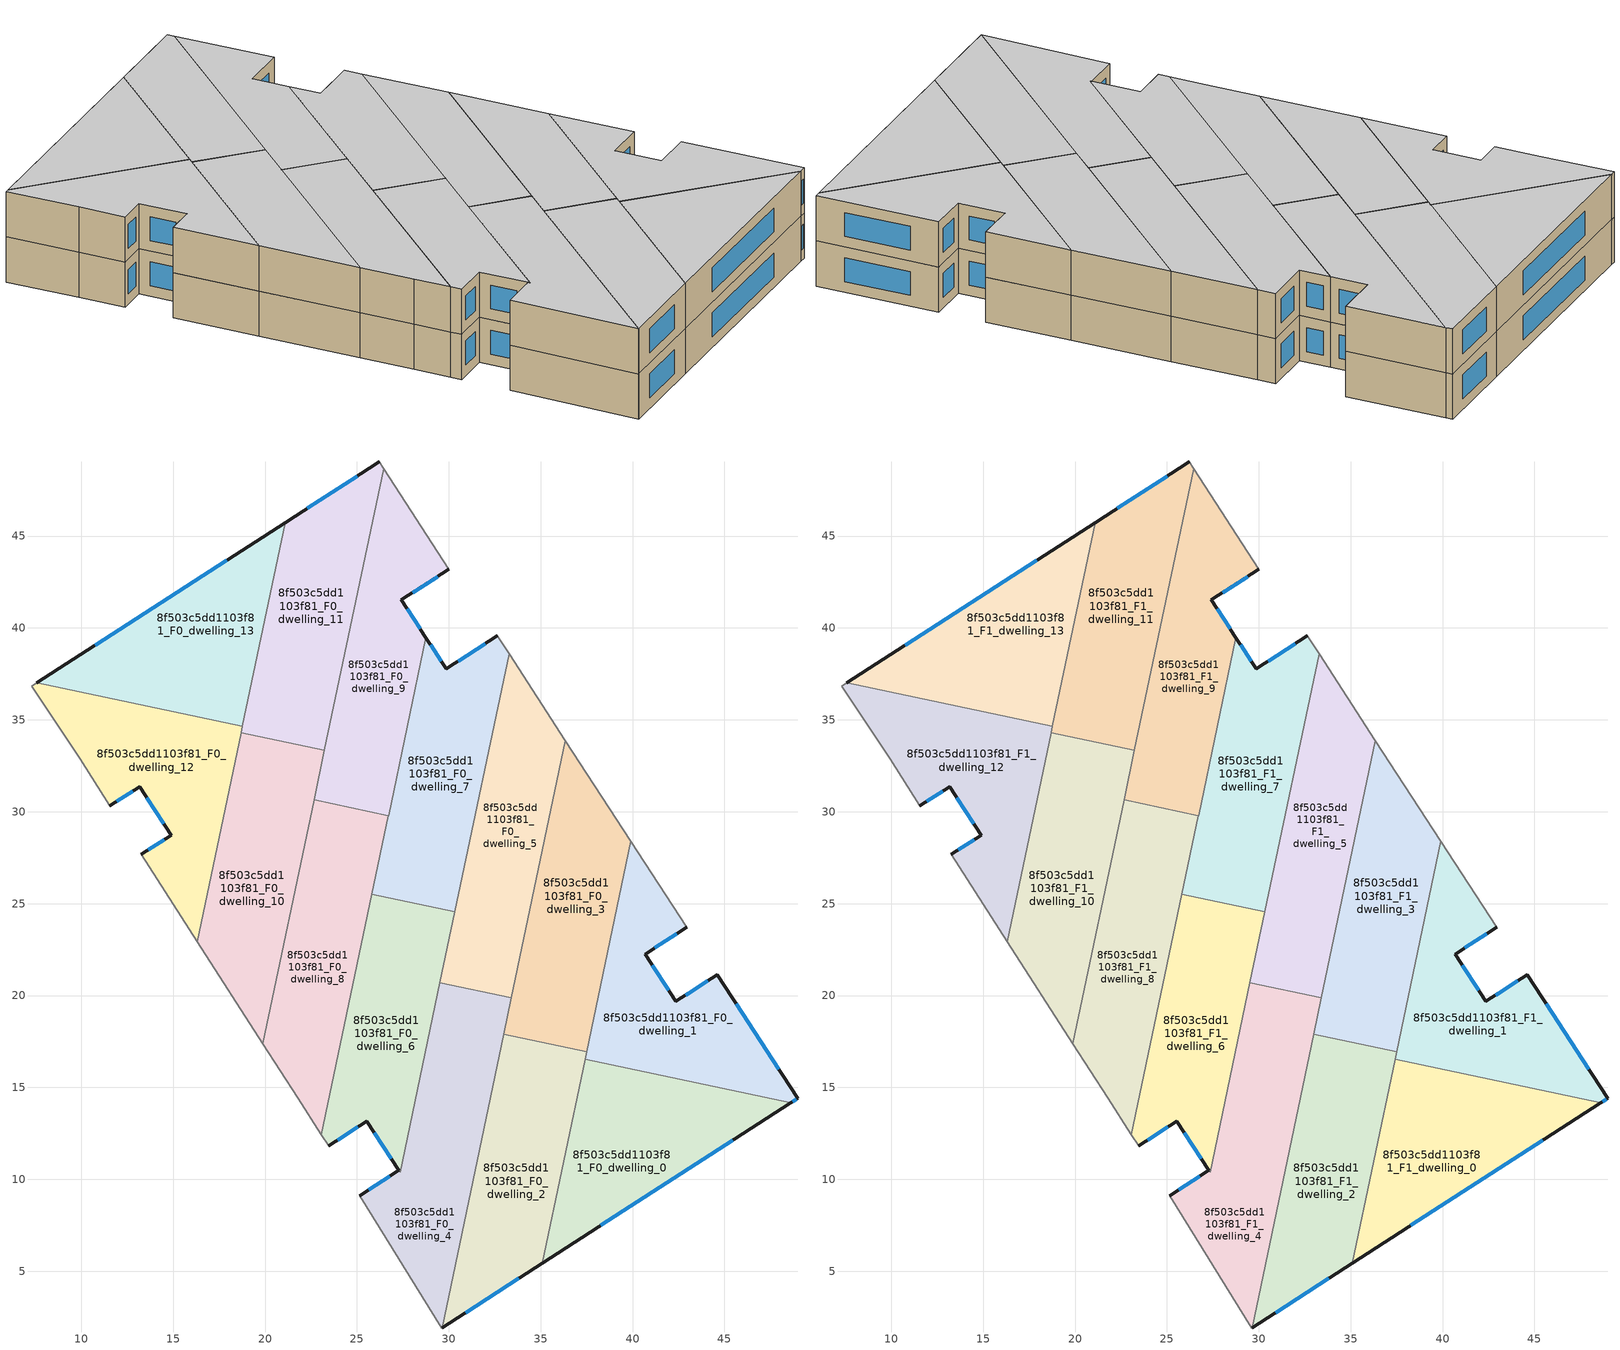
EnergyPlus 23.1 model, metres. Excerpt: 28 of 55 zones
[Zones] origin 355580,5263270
8f503c5dd1103f81_F0_dwelling_0
 floor ground (EU_floor_Construction): 48.61,14.17 35.09,5.45 37.42,16.52 z0
 wall outside (EU_wall_Construction): 35.09,5.45 48.61,14.17 z0:3
 wall to 8f503c5dd1103f81_F0_dwelling_1 (EU_wall_Construction): 48.61,14.17 37.42,16.52 z0:3
 wall to 8f503c5dd1103f81_F0_dwelling_2 (EU_wall_Construction): 37.42,16.52 35.09,5.45 z0:3
 window (EU_Window_Construction): 38.27,7.49 45.44,12.12 z0.7:2.3
8f503c5dd1103f81_F0_dwelling_1
 floor ground (EU_floor_Construction): 42.95,23.71 40.68,22.25 42.35,19.68 44.62,21.14 48.99,14.41 48.61,14.17 37.42,16.52 39.91,28.38 z0
 wall outside (EU_wall_Construction): 48.61,14.17 48.99,14.41 44.62,21.14 42.35,19.68 40.68,22.25 42.95,23.71 z0:3
 wall adiabatic (EU_wall_Construction): 42.95,23.71 39.91,28.38 z0:3
 wall to 8f503c5dd1103f81_F0_dwelling_3 (EU_wall_Construction): 39.91,28.38 37.51,16.93 z0:3
 wall to 8f503c5dd1103f81_F0_dwelling_2 (EU_wall_Construction): 37.51,16.93 37.42,16.52 z0:3
 window (EU_Window_Construction): 44.08,20.8 42.88,20.02 / 47.96,15.99 45.64,19.56 / 48.7,14.23 48.9,14.35 / 41.21,22.6 42.41,23.37 / 41.96,20.28 41.07,21.65 z0.7:2.3
8f503c5dd1103f81_F0_dwelling_10
 floor ground (EU_floor_Construction): 23.23,33.34 19.88,17.37 16.31,22.93 18.7,34.29 z0
 wall to 8f503c5dd1103f81_F0_dwelling_11 (EU_wall_Construction): 23.23,33.34 18.7,34.29 z0:3
 wall adiabatic (EU_wall_Construction): 16.31,22.93 19.88,17.37 z0:3
 wall to 8f503c5dd1103f81_F0_dwelling_12 (EU_wall_Construction): 18.7,34.29 16.31,22.93 z0:3
 wall to 8f503c5dd1103f81_F0_dwelling_8 (EU_wall_Construction): 19.88,17.37 22.67,30.64 z0:3
 wall to 8f503c5dd1103f81_F0_dwelling_9 (EU_wall_Construction): 22.67,30.64 23.23,33.34 z0:3
8f503c5dd1103f81_F0_dwelling_11
 floor ground (EU_floor_Construction): 26.21,49.03 26.45,48.65 23.23,33.34 18.7,34.29 21.1,45.74 z0
 wall outside (EU_wall_Construction): 26.21,49.03 21.1,45.74 z0:3
 wall adiabatic (EU_wall_Construction): 26.45,48.65 26.21,49.03 z0:3
 wall to 8f503c5dd1103f81_F0_dwelling_9 (EU_wall_Construction): 23.23,33.34 26.45,48.65 z0:3
 wall to 8f503c5dd1103f81_F0_dwelling_13 (EU_wall_Construction): 21.1,45.74 18.77,34.66 z0:3
 wall to 8f503c5dd1103f81_F0_dwelling_12 (EU_wall_Construction): 18.77,34.66 18.7,34.29 z0:3
 window (EU_Window_Construction): 25.01,48.26 22.3,46.51 z0.7:2.3
8f503c5dd1103f81_F0_dwelling_12
 floor ground (EU_floor_Construction): 18.77,34.66 16.31,22.93 13.26,27.68 14.89,28.73 13.17,31.37 11.56,30.32 9.91,32.9 7.31,36.83 7.58,37.01 z0
 wall outside (EU_wall_Construction): 11.56,30.32 13.17,31.37 14.89,28.73 13.26,27.68 z0:3
 wall adiabatic (EU_wall_Construction): 7.58,37.01 7.31,36.83 9.91,32.9 11.56,30.32 / 13.26,27.68 16.31,22.93 z0:3
 wall to 8f503c5dd1103f81_F0_dwelling_13 (EU_wall_Construction): 18.77,34.66 7.58,37.01 z0:3
 window (EU_Window_Construction): 14.51,28.48 13.64,27.92 / 13.58,30.75 14.49,29.35 / 11.94,30.57 12.79,31.13 z0.7:2.3
8f503c5dd1103f81_F0_dwelling_13
 floor ground (EU_floor_Construction): 21.1,45.74 18.77,34.66 7.58,37.01 z0
 wall outside (EU_wall_Construction): 21.1,45.74 7.58,37.01 z0:3
 window (EU_Window_Construction): 17.93,43.69 10.76,39.06 z0.7:2.3
8f503c5dd1103f81_F0_dwelling_2
 floor ground (EU_floor_Construction): 37.51,16.93 35.09,5.45 29.64,1.92 32.99,17.88 z0
 wall outside (EU_wall_Construction): 29.64,1.92 35.09,5.45 z0:3
 wall to 8f503c5dd1103f81_F0_dwelling_3 (EU_wall_Construction): 37.51,16.93 32.99,17.88 z0:3
 wall to 8f503c5dd1103f81_F0_dwelling_4 (EU_wall_Construction): 32.99,17.88 29.64,1.92 z0:3
 window (EU_Window_Construction): 30.92,2.75 33.81,4.62 z0.7:2.3
8f503c5dd1103f81_F0_dwelling_3
 floor ground (EU_floor_Construction): 36.35,33.87 39.91,28.38 37.51,16.93 32.99,17.88 z0
 wall adiabatic (EU_wall_Construction): 39.91,28.38 36.35,33.87 z0:3
 wall to 8f503c5dd1103f81_F0_dwelling_5 (EU_wall_Construction): 36.35,33.87 33.41,19.87 z0:3
 wall to 8f503c5dd1103f81_F0_dwelling_4 (EU_wall_Construction): 33.41,19.87 32.99,17.88 z0:3
8f503c5dd1103f81_F0_dwelling_4
 floor ground (EU_floor_Construction): 33.41,19.87 29.64,1.92 29.61,1.91 25.15,9.1 27.29,10.49 27.36,10.39 29.52,20.69 z0
 wall outside (EU_wall_Construction): 27.29,10.49 25.15,9.1 z0:3
 wall to 8f503c5dd1103f81_F0_dwelling_5 (EU_wall_Construction): 33.41,19.87 29.52,20.69 z0:3
 wall adiabatic (EU_wall_Construction): 25.15,9.1 29.61,1.91 29.64,1.92 z0:3
 wall to 8f503c5dd1103f81_F0_dwelling_6 (EU_wall_Construction): 29.52,20.69 27.36,10.39 27.29,10.49 z0:3
 window (EU_Window_Construction): 26.78,10.16 25.65,9.43 z0.7:2.3
8f503c5dd1103f81_F0_dwelling_5
 floor ground (EU_floor_Construction): 33.28,38.59 36.35,33.87 33.41,19.87 29.52,20.69 z0
 wall adiabatic (EU_wall_Construction): 36.35,33.87 33.28,38.59 z0:3
 wall to 8f503c5dd1103f81_F0_dwelling_7 (EU_wall_Construction): 33.28,38.59 30.33,24.55 z0:3
 wall to 8f503c5dd1103f81_F0_dwelling_6 (EU_wall_Construction): 30.33,24.55 29.52,20.69 z0:3
8f503c5dd1103f81_F0_dwelling_6
 floor ground (EU_floor_Construction): 30.33,24.55 27.36,10.39 27.28,10.49 25.55,13.16 23.46,11.83 23.07,12.43 25.82,25.5 z0
 wall outside (EU_wall_Construction): 23.46,11.83 25.55,13.16 27.28,10.49 z0:3
 wall adiabatic (EU_wall_Construction): 23.07,12.43 23.46,11.83 z0:3
 wall to 8f503c5dd1103f81_F0_dwelling_7 (EU_wall_Construction): 30.33,24.55 25.82,25.5 z0:3
 wall to 8f503c5dd1103f81_F0_dwelling_8 (EU_wall_Construction): 25.82,25.5 23.07,12.43 z0:3
 window (EU_Window_Construction): 23.95,12.14 25.06,12.85 / 25.95,12.54 26.88,11.12 z0.7:2.3
8f503c5dd1103f81_F0_dwelling_7
 floor ground (EU_floor_Construction): 32.65,39.58 33.28,38.59 30.33,24.55 25.82,25.5 28.76,39.48 29.86,37.78 z0
 wall outside (EU_wall_Construction): 32.65,39.58 29.86,37.78 28.76,39.48 z0:3
 wall adiabatic (EU_wall_Construction): 33.28,38.59 32.65,39.58 z0:3
 wall to 8f503c5dd1103f81_F0_dwelling_9 (EU_wall_Construction): 28.76,39.48 26.72,29.79 z0:3
 wall to 8f503c5dd1103f81_F0_dwelling_8 (EU_wall_Construction): 26.72,29.79 25.82,25.5 z0:3
 window (EU_Window_Construction): 29.6,38.18 29.01,39.08 / 31.99,39.15 30.51,38.2 z0.7:2.3
8f503c5dd1103f81_F0_dwelling_8
 floor ground (EU_floor_Construction): 26.72,29.79 23.07,12.43 21.77,14.42 19.88,17.37 22.67,30.64 z0
 wall adiabatic (EU_wall_Construction): 19.88,17.37 21.77,14.42 23.07,12.43 z0:3
 wall to 8f503c5dd1103f81_F0_dwelling_9 (EU_wall_Construction): 26.72,29.79 22.67,30.64 z0:3
8f503c5dd1103f81_F0_dwelling_9
 floor ground (EU_floor_Construction): 26.45,48.65 30,43.19 27.42,41.53 28.76,39.48 26.72,29.79 22.67,30.64 z0
 wall outside (EU_wall_Construction): 28.76,39.48 27.42,41.53 30,43.19 z0:3
 wall adiabatic (EU_wall_Construction): 30,43.19 26.45,48.65 z0:3
 window (EU_Window_Construction): 28.03,41.92 29.4,42.8 / 28.44,39.96 27.73,41.05 z0.7:2.3
8f503c5dd1103f81_F1_dwelling_0
 floor to 8f503c5dd1103f81_F0_dwelling_0 (EU_floor_Construction): 48.61,14.17 35.09,5.45 37.42,16.52 z3
 wall outside (EU_wall_Construction): 35.09,5.45 48.61,14.17 z3:6
 wall to 8f503c5dd1103f81_F1_dwelling_1 (EU_wall_Construction): 48.61,14.17 37.42,16.52 z3:6
 wall to 8f503c5dd1103f81_F1_dwelling_2 (EU_wall_Construction): 37.42,16.52 35.09,5.45 z3:6
 window (EU_Window_Construction): 38.27,7.49 45.44,12.12 z3.7:5.3
 ceiling to 8f503c5dd1103f81_F2_dwelling_0 (EU_floor_Construction): 48.61,14.17 37.42,16.52 35.09,5.45 z6
8f503c5dd1103f81_F1_dwelling_1
 floor to 8f503c5dd1103f81_F0_dwelling_1 (EU_floor_Construction): 42.95,23.71 40.68,22.25 42.35,19.68 44.62,21.14 48.99,14.41 48.61,14.17 37.42,16.52 39.91,28.38 z3
 wall outside (EU_wall_Construction): 48.61,14.17 48.99,14.41 44.62,21.14 42.35,19.68 40.68,22.25 42.95,23.71 z3:6
 wall adiabatic (EU_wall_Construction): 42.95,23.71 39.91,28.38 z3:6
 wall to 8f503c5dd1103f81_F1_dwelling_3 (EU_wall_Construction): 39.91,28.38 37.51,16.93 z3:6
 wall to 8f503c5dd1103f81_F1_dwelling_2 (EU_wall_Construction): 37.51,16.93 37.42,16.52 z3:6
 window (EU_Window_Construction): 44.08,20.8 42.88,20.02 / 47.96,15.99 45.64,19.56 / 48.7,14.23 48.9,14.35 / 41.21,22.6 42.41,23.37 / 41.96,20.28 41.07,21.65 z3.7:5.3
 ceiling to 8f503c5dd1103f81_F2_dwelling_1 (EU_floor_Construction): 48.99,14.41 44.62,21.14 42.35,19.68 40.68,22.25 42.95,23.71 39.91,28.38 37.42,16.52 48.61,14.17 z6
8f503c5dd1103f81_F1_dwelling_10
 floor to 8f503c5dd1103f81_F0_dwelling_10 (EU_floor_Construction): 23.23,33.34 19.88,17.37 16.31,22.93 18.7,34.29 z3
 wall to 8f503c5dd1103f81_F1_dwelling_11 (EU_wall_Construction): 23.23,33.34 18.7,34.29 z3:6
 wall adiabatic (EU_wall_Construction): 16.31,22.93 19.88,17.37 z3:6
 wall to 8f503c5dd1103f81_F1_dwelling_12 (EU_wall_Construction): 18.7,34.29 16.31,22.93 z3:6
 wall to 8f503c5dd1103f81_F1_dwelling_8 (EU_wall_Construction): 19.88,17.37 22.67,30.64 z3:6
 wall to 8f503c5dd1103f81_F1_dwelling_9 (EU_wall_Construction): 22.67,30.64 23.23,33.34 z3:6
 ceiling to 8f503c5dd1103f81_F2_dwelling_10 (EU_floor_Construction): 19.88,17.37 23.23,33.34 18.7,34.29 16.31,22.93 z6
8f503c5dd1103f81_F1_dwelling_11
 floor to 8f503c5dd1103f81_F0_dwelling_11 (EU_floor_Construction): 26.21,49.03 26.45,48.65 23.23,33.34 18.7,34.29 21.1,45.74 z3
 wall outside (EU_wall_Construction): 26.21,49.03 21.1,45.74 z3:6
 wall adiabatic (EU_wall_Construction): 26.45,48.65 26.21,49.03 z3:6
 wall to 8f503c5dd1103f81_F1_dwelling_9 (EU_wall_Construction): 23.23,33.34 26.45,48.65 z3:6
 wall to 8f503c5dd1103f81_F1_dwelling_13 (EU_wall_Construction): 21.1,45.74 18.77,34.66 z3:6
 wall to 8f503c5dd1103f81_F1_dwelling_12 (EU_wall_Construction): 18.77,34.66 18.7,34.29 z3:6
 window (EU_Window_Construction): 25.01,48.26 22.3,46.51 z3.7:5.3
 ceiling to 8f503c5dd1103f81_F2_dwelling_11 (EU_floor_Construction): 23.23,33.34 26.45,48.65 26.21,49.03 21.1,45.74 18.7,34.29 z6
8f503c5dd1103f81_F1_dwelling_12
 floor to 8f503c5dd1103f81_F0_dwelling_12 (EU_floor_Construction): 18.77,34.66 16.31,22.93 13.26,27.68 14.89,28.73 13.17,31.37 11.56,30.32 9.91,32.9 7.31,36.83 7.58,37.01 z3
 wall outside (EU_wall_Construction): 11.56,30.32 13.17,31.37 14.89,28.73 13.26,27.68 z3:6
 wall adiabatic (EU_wall_Construction): 7.58,37.01 7.31,36.83 9.91,32.9 11.56,30.32 / 13.26,27.68 16.31,22.93 z3:6
 wall to 8f503c5dd1103f81_F1_dwelling_13 (EU_wall_Construction): 18.77,34.66 7.58,37.01 z3:6
 window (EU_Window_Construction): 14.51,28.48 13.64,27.92 / 13.58,30.75 14.49,29.35 / 11.94,30.57 12.79,31.13 z3.7:5.3
 ceiling to 8f503c5dd1103f81_F2_dwelling_12 (EU_floor_Construction): 16.31,22.93 18.77,34.66 7.58,37.01 7.31,36.83 9.91,32.9 11.56,30.32 13.17,31.37 14.89,28.73 13.26,27.68 z6
8f503c5dd1103f81_F1_dwelling_13
 floor to 8f503c5dd1103f81_F0_dwelling_13 (EU_floor_Construction): 21.1,45.74 18.77,34.66 7.58,37.01 z3
 wall outside (EU_wall_Construction): 21.1,45.74 7.58,37.01 z3:6
 window (EU_Window_Construction): 17.93,43.69 10.76,39.06 z3.7:5.3
 ceiling to 8f503c5dd1103f81_F2_dwelling_13 (EU_floor_Construction): 18.77,34.66 21.1,45.74 7.58,37.01 z6
8f503c5dd1103f81_F1_dwelling_2
 floor to 8f503c5dd1103f81_F0_dwelling_2 (EU_floor_Construction): 37.51,16.93 35.09,5.45 29.64,1.92 32.99,17.88 z3
 wall outside (EU_wall_Construction): 29.64,1.92 35.09,5.45 z3:6
 wall to 8f503c5dd1103f81_F1_dwelling_3 (EU_wall_Construction): 37.51,16.93 32.99,17.88 z3:6
 wall to 8f503c5dd1103f81_F1_dwelling_4 (EU_wall_Construction): 32.99,17.88 29.64,1.92 z3:6
 window (EU_Window_Construction): 30.92,2.75 33.81,4.62 z3.7:5.3
 ceiling to 8f503c5dd1103f81_F2_dwelling_2 (EU_floor_Construction): 35.09,5.45 37.51,16.93 32.99,17.88 29.64,1.92 z6
8f503c5dd1103f81_F1_dwelling_3
 floor to 8f503c5dd1103f81_F0_dwelling_3 (EU_floor_Construction): 36.35,33.87 39.91,28.38 37.51,16.93 32.99,17.88 z3
 wall adiabatic (EU_wall_Construction): 39.91,28.38 36.35,33.87 z3:6
 wall to 8f503c5dd1103f81_F1_dwelling_5 (EU_wall_Construction): 36.35,33.87 33.41,19.87 z3:6
 wall to 8f503c5dd1103f81_F1_dwelling_4 (EU_wall_Construction): 33.41,19.87 32.99,17.88 z3:6
 ceiling to 8f503c5dd1103f81_F2_dwelling_3 (EU_floor_Construction): 37.51,16.93 39.91,28.38 36.35,33.87 32.99,17.88 z6
8f503c5dd1103f81_F1_dwelling_4
 floor to 8f503c5dd1103f81_F0_dwelling_4 (EU_floor_Construction): 33.41,19.87 29.64,1.92 29.61,1.91 25.15,9.1 27.29,10.49 27.36,10.39 29.52,20.69 z3
 wall outside (EU_wall_Construction): 27.29,10.49 25.15,9.1 z3:6
 wall to 8f503c5dd1103f81_F1_dwelling_5 (EU_wall_Construction): 33.41,19.87 29.52,20.69 z3:6
 wall adiabatic (EU_wall_Construction): 25.15,9.1 29.61,1.91 29.64,1.92 z3:6
 wall to 8f503c5dd1103f81_F1_dwelling_6 (EU_wall_Construction): 29.52,20.69 27.36,10.39 27.29,10.49 z3:6
 window (EU_Window_Construction): 26.78,10.16 25.65,9.43 z3.7:5.3
 ceiling to 8f503c5dd1103f81_F2_dwelling_4 (EU_floor_Construction): 29.64,1.92 33.41,19.87 29.52,20.69 27.36,10.39 27.29,10.49 25.15,9.1 29.61,1.91 z6
8f503c5dd1103f81_F1_dwelling_5
 floor to 8f503c5dd1103f81_F0_dwelling_5 (EU_floor_Construction): 33.28,38.59 36.35,33.87 33.41,19.87 29.52,20.69 z3
 wall adiabatic (EU_wall_Construction): 36.35,33.87 33.28,38.59 z3:6
 wall to 8f503c5dd1103f81_F1_dwelling_7 (EU_wall_Construction): 33.28,38.59 30.33,24.55 z3:6
 wall to 8f503c5dd1103f81_F1_dwelling_6 (EU_wall_Construction): 30.33,24.55 29.52,20.69 z3:6
 ceiling to 8f503c5dd1103f81_F2_dwelling_5 (EU_floor_Construction): 33.41,19.87 36.35,33.87 33.28,38.59 29.52,20.69 z6
8f503c5dd1103f81_F1_dwelling_6
 floor to 8f503c5dd1103f81_F0_dwelling_6 (EU_floor_Construction): 30.33,24.55 27.36,10.39 27.28,10.49 25.55,13.16 23.46,11.83 23.07,12.43 25.82,25.5 z3
 wall outside (EU_wall_Construction): 23.46,11.83 25.55,13.16 27.28,10.49 z3:6
 wall adiabatic (EU_wall_Construction): 23.07,12.43 23.46,11.83 z3:6
 wall to 8f503c5dd1103f81_F1_dwelling_7 (EU_wall_Construction): 30.33,24.55 25.82,25.5 z3:6
 wall to 8f503c5dd1103f81_F1_dwelling_8 (EU_wall_Construction): 25.82,25.5 23.07,12.43 z3:6
 window (EU_Window_Construction): 23.95,12.14 25.06,12.85 / 25.95,12.54 26.88,11.12 z3.7:5.3
 ceiling to 8f503c5dd1103f81_F2_dwelling_6 (EU_floor_Construction): 27.36,10.39 30.33,24.55 25.82,25.5 23.07,12.43 23.46,11.83 25.55,13.16 27.28,10.49 z6
8f503c5dd1103f81_F1_dwelling_7
 floor to 8f503c5dd1103f81_F0_dwelling_7 (EU_floor_Construction): 32.65,39.58 33.28,38.59 30.33,24.55 25.82,25.5 28.76,39.48 29.86,37.78 z3
 wall outside (EU_wall_Construction): 32.65,39.58 29.86,37.78 28.76,39.48 z3:6
 wall adiabatic (EU_wall_Construction): 33.28,38.59 32.65,39.58 z3:6
 wall to 8f503c5dd1103f81_F1_dwelling_9 (EU_wall_Construction): 28.76,39.48 26.72,29.79 z3:6
 wall to 8f503c5dd1103f81_F1_dwelling_8 (EU_wall_Construction): 26.72,29.79 25.82,25.5 z3:6
 window (EU_Window_Construction): 29.6,38.18 29.01,39.08 / 31.99,39.15 30.51,38.2 z3.7:5.3
 ceiling to 8f503c5dd1103f81_F2_dwelling_7 (EU_floor_Construction): 30.33,24.55 33.28,38.59 32.65,39.58 29.86,37.78 28.76,39.48 25.82,25.5 z6
8f503c5dd1103f81_F1_dwelling_8
 floor to 8f503c5dd1103f81_F0_dwelling_8 (EU_floor_Construction): 26.72,29.79 23.07,12.43 21.77,14.42 19.88,17.37 22.67,30.64 z3
 wall adiabatic (EU_wall_Construction): 19.88,17.37 21.77,14.42 23.07,12.43 z3:6
 wall to 8f503c5dd1103f81_F1_dwelling_9 (EU_wall_Construction): 26.72,29.79 22.67,30.64 z3:6
 ceiling to 8f503c5dd1103f81_F2_dwelling_8 (EU_floor_Construction): 23.07,12.43 26.72,29.79 22.67,30.64 19.88,17.37 21.77,14.42 z6
8f503c5dd1103f81_F1_dwelling_9
 floor to 8f503c5dd1103f81_F0_dwelling_9 (EU_floor_Construction): 26.45,48.65 30,43.19 27.42,41.53 28.76,39.48 26.72,29.79 22.67,30.64 z3
 wall outside (EU_wall_Construction): 28.76,39.48 27.42,41.53 30,43.19 z3:6
 wall adiabatic (EU_wall_Construction): 30,43.19 26.45,48.65 z3:6
 window (EU_Window_Construction): 28.03,41.92 29.4,42.8 / 28.44,39.96 27.73,41.05 z3.7:5.3
 ceiling to 8f503c5dd1103f81_F2_dwelling_9 (EU_floor_Construction): 26.72,29.79 28.76,39.48 27.42,41.53 30,43.19 26.45,48.65 22.67,30.64 z6
[Building]
EU S2 Campaign: North Axis=0; Terrain=City; Solar Distribution=FullExterior
[Site:Location]
Budapest.Ferenc.Liszt.Intl.AP: Latitude=47.437; Longitude=19.256; Time Zone=1; Elevation=185
[SizingPeriod:WeatherFileDays]
AnnualSizingPeriod: Begin Month=1; Begin Day of Month=1; End Month=12; End Day of Month=31; Day of Week for Start Day=Monday; Use Weather File Daylight Saving Period=No; Use Weather File Rain and Snow Indicators=No
[MATERIAL]
EU_InternalMass_Material: Roughness=MediumRough; Thickness=0.1; Conductivity=1; Density=1800; Specific Heat=900; Thermal Absorptance=0.9; Solar Absorptance=0.7; Visible Absorptance=0.7
[MATERIAL:NOMASS] Roughness=MediumRough; Thermal Absorptance=0.9; Solar Absorptance=0.7; Visible Absorptance=0.7
Name | Thermal Resistance
EU_wall_NoMass | 0.832559
EU_floor_NoMass | 0.872794
[WINDOWMATERIAL:SIMPLEGLAZINGSYSTEM]
EU_Window_SimpleGlazing: UFactor=2.79869; Solar Heat Gain Coefficient=0.75; Visible Transmittance=0.75
[CONSTRUCTION]
EU_wall_Construction: EU_wall_NoMass
EU_floor_Construction: EU_floor_NoMass
EU_Window_Construction: EU_Window_SimpleGlazing
EU_InternalMass_Construction: EU_InternalMass_Material
[ZONE] Type=1; Multiplier=1; Ceiling Height=autocalculate; Floor Area=autocalculate; Part of Total Floor Area=Yes
Name | Volume
8f503c5dd1103f81_F0_dwelling_0; 8f503c5dd1103f81_F1_dwelling_0 | 194.207
8f503c5dd1103f81_F0_dwelling_1; 8f503c5dd1103f81_F1_dwelling_1 | 194.217
8f503c5dd1103f81_F0_dwelling_10; 8f503c5dd1103f81_F1_dwelling_10 | 194.247
8f503c5dd1103f81_F0_dwelling_11; 8f503c5dd1103f81_F1_dwelling_11 | 194.225
8f503c5dd1103f81_F0_dwelling_12; 8f503c5dd1103f81_F1_dwelling_12 | 194.194
8f503c5dd1103f81_F0_dwelling_13; 8f503c5dd1103f81_F1_dwelling_13; 8f503c5dd1103f81_F0_dwelling_3; 8f503c5dd1103f81_F1_dwelling_3 | 194.211
8f503c5dd1103f81_F0_dwelling_2; 8f503c5dd1103f81_F1_dwelling_2 | 194.21
8f503c5dd1103f81_F0_dwelling_4; 8f503c5dd1103f81_F1_dwelling_4 | 205.143
8f503c5dd1103f81_F0_dwelling_5; 8f503c5dd1103f81_F1_dwelling_5 | 194.221
8f503c5dd1103f81_F0_dwelling_6; 8f503c5dd1103f81_F1_dwelling_6 | 182.99
8f503c5dd1103f81_F0_dwelling_7; 8f503c5dd1103f81_F1_dwelling_7 | 193.907
8f503c5dd1103f81_F0_dwelling_8; 8f503c5dd1103f81_F1_dwelling_8 | 194.491
8f503c5dd1103f81_F0_dwelling_9; 8f503c5dd1103f81_F1_dwelling_9 | 194.504
[INTERNALMASS] Construction=EU_InternalMass_Construction
Name | Zone or ZoneList | Surface Area
8f503c5dd1103f81_F0_dwelling_0_EU_InternalMass | 8f503c5dd1103f81_F0_dwelling_0 | 64.7396
8f503c5dd1103f81_F0_dwelling_1_EU_InternalMass | 8f503c5dd1103f81_F0_dwelling_1 | 64.7382
8f503c5dd1103f81_F0_dwelling_2_EU_InternalMass | 8f503c5dd1103f81_F0_dwelling_2 | 64.7358
8f503c5dd1103f81_F0_dwelling_3_EU_InternalMass | 8f503c5dd1103f81_F0_dwelling_3 | 64.7337
8f503c5dd1103f81_F0_dwelling_4_EU_InternalMass | 8f503c5dd1103f81_F0_dwelling_4 | 68.3747
8f503c5dd1103f81_F0_dwelling_5_EU_InternalMass | 8f503c5dd1103f81_F0_dwelling_5 | 64.7403
8f503c5dd1103f81_F0_dwelling_6_EU_InternalMass | 8f503c5dd1103f81_F0_dwelling_6 | 60.9961
8f503c5dd1103f81_F0_dwelling_7_EU_InternalMass | 8f503c5dd1103f81_F0_dwelling_7 | 64.6354
8f503c5dd1103f81_F0_dwelling_8_EU_InternalMass | 8f503c5dd1103f81_F0_dwelling_8 | 64.8299
8f503c5dd1103f81_F0_dwelling_9_EU_InternalMass | 8f503c5dd1103f81_F0_dwelling_9 | 64.8374
8f503c5dd1103f81_F0_dwelling_10_EU_InternalMass | 8f503c5dd1103f81_F0_dwelling_10 | 64.7494
8f503c5dd1103f81_F0_dwelling_11_EU_InternalMass | 8f503c5dd1103f81_F0_dwelling_11 | 64.7433
8f503c5dd1103f81_F0_dwelling_12_EU_InternalMass | 8f503c5dd1103f81_F0_dwelling_12 | 64.7325
8f503c5dd1103f81_F0_dwelling_13_EU_InternalMass | 8f503c5dd1103f81_F0_dwelling_13 | 64.7359
8f503c5dd1103f81_F1_dwelling_0_EU_InternalMass | 8f503c5dd1103f81_F1_dwelling_0 | 64.7396
8f503c5dd1103f81_F1_dwelling_1_EU_InternalMass | 8f503c5dd1103f81_F1_dwelling_1 | 64.7382
8f503c5dd1103f81_F1_dwelling_2_EU_InternalMass | 8f503c5dd1103f81_F1_dwelling_2 | 64.7358
8f503c5dd1103f81_F1_dwelling_3_EU_InternalMass | 8f503c5dd1103f81_F1_dwelling_3 | 64.7337
8f503c5dd1103f81_F1_dwelling_4_EU_InternalMass | 8f503c5dd1103f81_F1_dwelling_4 | 68.3747
8f503c5dd1103f81_F1_dwelling_5_EU_InternalMass | 8f503c5dd1103f81_F1_dwelling_5 | 64.7403
8f503c5dd1103f81_F1_dwelling_6_EU_InternalMass | 8f503c5dd1103f81_F1_dwelling_6 | 60.9961
8f503c5dd1103f81_F1_dwelling_7_EU_InternalMass | 8f503c5dd1103f81_F1_dwelling_7 | 64.6354
8f503c5dd1103f81_F1_dwelling_8_EU_InternalMass | 8f503c5dd1103f81_F1_dwelling_8 | 64.8299
8f503c5dd1103f81_F1_dwelling_9_EU_InternalMass | 8f503c5dd1103f81_F1_dwelling_9 | 64.8374
8f503c5dd1103f81_F1_dwelling_10_EU_InternalMass | 8f503c5dd1103f81_F1_dwelling_10 | 64.7494
8f503c5dd1103f81_F1_dwelling_11_EU_InternalMass | 8f503c5dd1103f81_F1_dwelling_11 | 64.7433
8f503c5dd1103f81_F1_dwelling_12_EU_InternalMass | 8f503c5dd1103f81_F1_dwelling_12 | 64.7325
8f503c5dd1103f81_F1_dwelling_13_EU_InternalMass | 8f503c5dd1103f81_F1_dwelling_13 | 64.7359
[OTHEREQUIPMENT] Fuel Type=Electricity; Design Level Calculation Method=Watts/Area; Power per Zone Floor Area=1; Fraction Latent=0; Fraction Radiant=0; Fraction Lost=0; Carbon Dioxide Generation Rate=0; EndUse Subcategory=EU_Step8_InternalGains
Name | Zone or ZoneList or Space or SpaceList | Schedule
EU_Step8_InternalGain_8f503c5dd1103f81_F0_dwelling_0_f000 | 8f503c5dd1103f81_F0_dwelling_0 | EU_Step8_GainSchedule_8f503c5dd1103f81_F0_dwelling_0_f000
EU_Step8_InternalGain_8f503c5dd1103f81_F0_dwelling_1_f000 | 8f503c5dd1103f81_F0_dwelling_1 | EU_Step8_GainSchedule_8f503c5dd1103f81_F0_dwelling_1_f000
EU_Step8_InternalGain_8f503c5dd1103f81_F0_dwelling_2_f000 | 8f503c5dd1103f81_F0_dwelling_2 | EU_Step8_GainSchedule_8f503c5dd1103f81_F0_dwelling_2_f000
EU_Step8_InternalGain_8f503c5dd1103f81_F0_dwelling_3_f000 | 8f503c5dd1103f81_F0_dwelling_3 | EU_Step8_GainSchedule_8f503c5dd1103f81_F0_dwelling_3_f000
EU_Step8_InternalGain_8f503c5dd1103f81_F0_dwelling_4_f000 | 8f503c5dd1103f81_F0_dwelling_4 | EU_Step8_GainSchedule_8f503c5dd1103f81_F0_dwelling_4_f000
EU_Step8_InternalGain_8f503c5dd1103f81_F0_dwelling_5_f000 | 8f503c5dd1103f81_F0_dwelling_5 | EU_Step8_GainSchedule_8f503c5dd1103f81_F0_dwelling_5_f000
EU_Step8_InternalGain_8f503c5dd1103f81_F0_dwelling_6_f000 | 8f503c5dd1103f81_F0_dwelling_6 | EU_Step8_GainSchedule_8f503c5dd1103f81_F0_dwelling_6_f000
EU_Step8_InternalGain_8f503c5dd1103f81_F0_dwelling_7_f000 | 8f503c5dd1103f81_F0_dwelling_7 | EU_Step8_GainSchedule_8f503c5dd1103f81_F0_dwelling_7_f000
EU_Step8_InternalGain_8f503c5dd1103f81_F0_dwelling_8_f000 | 8f503c5dd1103f81_F0_dwelling_8 | EU_Step8_GainSchedule_8f503c5dd1103f81_F0_dwelling_8_f000
EU_Step8_InternalGain_8f503c5dd1103f81_F0_dwelling_9_f000 | 8f503c5dd1103f81_F0_dwelling_9 | EU_Step8_GainSchedule_8f503c5dd1103f81_F0_dwelling_9_f000
EU_Step8_InternalGain_8f503c5dd1103f81_F0_dwelling_10_f000 | 8f503c5dd1103f81_F0_dwelling_10 | EU_Step8_GainSchedule_8f503c5dd1103f81_F0_dwelling_10_f000
EU_Step8_InternalGain_8f503c5dd1103f81_F0_dwelling_11_f000 | 8f503c5dd1103f81_F0_dwelling_11 | EU_Step8_GainSchedule_8f503c5dd1103f81_F0_dwelling_11_f000
EU_Step8_InternalGain_8f503c5dd1103f81_F0_dwelling_12_f000 | 8f503c5dd1103f81_F0_dwelling_12 | EU_Step8_GainSchedule_8f503c5dd1103f81_F0_dwelling_12_f000
EU_Step8_InternalGain_8f503c5dd1103f81_F0_dwelling_13_f000 | 8f503c5dd1103f81_F0_dwelling_13 | EU_Step8_GainSchedule_8f503c5dd1103f81_F0_dwelling_13_f000
EU_Step8_InternalGain_8f503c5dd1103f81_F1_dwelling_0_f000 | 8f503c5dd1103f81_F1_dwelling_0 | EU_Step8_GainSchedule_8f503c5dd1103f81_F1_dwelling_0_f000
EU_Step8_InternalGain_8f503c5dd1103f81_F1_dwelling_1_f000 | 8f503c5dd1103f81_F1_dwelling_1 | EU_Step8_GainSchedule_8f503c5dd1103f81_F1_dwelling_1_f000
EU_Step8_InternalGain_8f503c5dd1103f81_F1_dwelling_2_f000 | 8f503c5dd1103f81_F1_dwelling_2 | EU_Step8_GainSchedule_8f503c5dd1103f81_F1_dwelling_2_f000
EU_Step8_InternalGain_8f503c5dd1103f81_F1_dwelling_3_f000 | 8f503c5dd1103f81_F1_dwelling_3 | EU_Step8_GainSchedule_8f503c5dd1103f81_F1_dwelling_3_f000
EU_Step8_InternalGain_8f503c5dd1103f81_F1_dwelling_4_f000 | 8f503c5dd1103f81_F1_dwelling_4 | EU_Step8_GainSchedule_8f503c5dd1103f81_F1_dwelling_4_f000
EU_Step8_InternalGain_8f503c5dd1103f81_F1_dwelling_5_f000 | 8f503c5dd1103f81_F1_dwelling_5 | EU_Step8_GainSchedule_8f503c5dd1103f81_F1_dwelling_5_f000
EU_Step8_InternalGain_8f503c5dd1103f81_F1_dwelling_6_f000 | 8f503c5dd1103f81_F1_dwelling_6 | EU_Step8_GainSchedule_8f503c5dd1103f81_F1_dwelling_6_f000
EU_Step8_InternalGain_8f503c5dd1103f81_F1_dwelling_7_f000 | 8f503c5dd1103f81_F1_dwelling_7 | EU_Step8_GainSchedule_8f503c5dd1103f81_F1_dwelling_7_f000
EU_Step8_InternalGain_8f503c5dd1103f81_F1_dwelling_8_f000 | 8f503c5dd1103f81_F1_dwelling_8 | EU_Step8_GainSchedule_8f503c5dd1103f81_F1_dwelling_8_f000
EU_Step8_InternalGain_8f503c5dd1103f81_F1_dwelling_9_f000 | 8f503c5dd1103f81_F1_dwelling_9 | EU_Step8_GainSchedule_8f503c5dd1103f81_F1_dwelling_9_f000
EU_Step8_InternalGain_8f503c5dd1103f81_F1_dwelling_10_f000 | 8f503c5dd1103f81_F1_dwelling_10 | EU_Step8_GainSchedule_8f503c5dd1103f81_F1_dwelling_10_f000
EU_Step8_InternalGain_8f503c5dd1103f81_F1_dwelling_11_f000 | 8f503c5dd1103f81_F1_dwelling_11 | EU_Step8_GainSchedule_8f503c5dd1103f81_F1_dwelling_11_f000
EU_Step8_InternalGain_8f503c5dd1103f81_F1_dwelling_12_f000 | 8f503c5dd1103f81_F1_dwelling_12 | EU_Step8_GainSchedule_8f503c5dd1103f81_F1_dwelling_12_f000
EU_Step8_InternalGain_8f503c5dd1103f81_F1_dwelling_13_f000 | 8f503c5dd1103f81_F1_dwelling_13 | EU_Step8_GainSchedule_8f503c5dd1103f81_F1_dwelling_13_f000
[ZONEVENTILATION:DESIGNFLOWRATE] Schedule=EU_AlwaysOn; Design Flow Rate Calculation Method=AirChanges/Hour; Air Changes per Hour=0.475469; Ventilation Type=Natural; Fan Pressure Rise=0; Fan Total Efficiency=1; Constant Term Coefficient=1; Temperature Term Coefficient=0; Velocity Term Coefficient=0; Velocity Squared Term Coefficient=0; Minimum Indoor Temperature=-100; Maximum Indoor Temperature=100; Delta Temperature=-100; Minimum Outdoor Temperature=-100; Maximum Outdoor Temperature=100; Maximum Wind Speed=40
Name | Zone or ZoneList or Space or SpaceList
EU_ConstantAir_8f503c5dd1103f81_F0_dwelling_0 | 8f503c5dd1103f81_F0_dwelling_0
EU_ConstantAir_8f503c5dd1103f81_F0_dwelling_1 | 8f503c5dd1103f81_F0_dwelling_1
EU_ConstantAir_8f503c5dd1103f81_F0_dwelling_2 | 8f503c5dd1103f81_F0_dwelling_2
EU_ConstantAir_8f503c5dd1103f81_F0_dwelling_3 | 8f503c5dd1103f81_F0_dwelling_3
EU_ConstantAir_8f503c5dd1103f81_F0_dwelling_4 | 8f503c5dd1103f81_F0_dwelling_4
EU_ConstantAir_8f503c5dd1103f81_F0_dwelling_5 | 8f503c5dd1103f81_F0_dwelling_5
EU_ConstantAir_8f503c5dd1103f81_F0_dwelling_6 | 8f503c5dd1103f81_F0_dwelling_6
EU_ConstantAir_8f503c5dd1103f81_F0_dwelling_7 | 8f503c5dd1103f81_F0_dwelling_7
EU_ConstantAir_8f503c5dd1103f81_F0_dwelling_8 | 8f503c5dd1103f81_F0_dwelling_8
EU_ConstantAir_8f503c5dd1103f81_F0_dwelling_9 | 8f503c5dd1103f81_F0_dwelling_9
EU_ConstantAir_8f503c5dd1103f81_F0_dwelling_10 | 8f503c5dd1103f81_F0_dwelling_10
EU_ConstantAir_8f503c5dd1103f81_F0_dwelling_11 | 8f503c5dd1103f81_F0_dwelling_11
EU_ConstantAir_8f503c5dd1103f81_F0_dwelling_12 | 8f503c5dd1103f81_F0_dwelling_12
EU_ConstantAir_8f503c5dd1103f81_F0_dwelling_13 | 8f503c5dd1103f81_F0_dwelling_13
EU_ConstantAir_8f503c5dd1103f81_F1_dwelling_0 | 8f503c5dd1103f81_F1_dwelling_0
EU_ConstantAir_8f503c5dd1103f81_F1_dwelling_1 | 8f503c5dd1103f81_F1_dwelling_1
EU_ConstantAir_8f503c5dd1103f81_F1_dwelling_2 | 8f503c5dd1103f81_F1_dwelling_2
EU_ConstantAir_8f503c5dd1103f81_F1_dwelling_3 | 8f503c5dd1103f81_F1_dwelling_3
EU_ConstantAir_8f503c5dd1103f81_F1_dwelling_4 | 8f503c5dd1103f81_F1_dwelling_4
EU_ConstantAir_8f503c5dd1103f81_F1_dwelling_5 | 8f503c5dd1103f81_F1_dwelling_5
EU_ConstantAir_8f503c5dd1103f81_F1_dwelling_6 | 8f503c5dd1103f81_F1_dwelling_6
EU_ConstantAir_8f503c5dd1103f81_F1_dwelling_7 | 8f503c5dd1103f81_F1_dwelling_7
EU_ConstantAir_8f503c5dd1103f81_F1_dwelling_8 | 8f503c5dd1103f81_F1_dwelling_8
EU_ConstantAir_8f503c5dd1103f81_F1_dwelling_9 | 8f503c5dd1103f81_F1_dwelling_9
EU_ConstantAir_8f503c5dd1103f81_F1_dwelling_10 | 8f503c5dd1103f81_F1_dwelling_10
EU_ConstantAir_8f503c5dd1103f81_F1_dwelling_11 | 8f503c5dd1103f81_F1_dwelling_11
EU_ConstantAir_8f503c5dd1103f81_F1_dwelling_12 | 8f503c5dd1103f81_F1_dwelling_12
EU_ConstantAir_8f503c5dd1103f81_F1_dwelling_13 | 8f503c5dd1103f81_F1_dwelling_13
[HVACTEMPLATE:THERMOSTAT] Constant Heating Setpoint=20; Constant Cooling Setpoint=50
EU_HeatOnly_8f503c5dd1103f81_F0_dwelling_0; EU_HeatOnly_8f503c5dd1103f81_F0_dwelling_1; EU_HeatOnly_8f503c5dd1103f81_F0_dwelling_2; EU_HeatOnly_8f503c5dd1103f81_F0_dwelling_3; EU_HeatOnly_8f503c5dd1103f81_F0_dwelling_4; EU_HeatOnly_8f503c5dd1103f81_F0_dwelling_5; EU_HeatOnly_8f503c5dd1103f81_F0_dwelling_6; EU_HeatOnly_8f503c5dd1103f81_F0_dwelling_7; EU_HeatOnly_8f503c5dd1103f81_F0_dwelling_8; EU_HeatOnly_8f503c5dd1103f81_F0_dwelling_9; EU_HeatOnly_8f503c5dd1103f81_F0_dwelling_10; EU_HeatOnly_8f503c5dd1103f81_F0_dwelling_11; EU_HeatOnly_8f503c5dd1103f81_F0_dwelling_12; EU_HeatOnly_8f503c5dd1103f81_F0_dwelling_13; EU_HeatOnly_8f503c5dd1103f81_F1_dwelling_0; EU_HeatOnly_8f503c5dd1103f81_F1_dwelling_1; EU_HeatOnly_8f503c5dd1103f81_F1_dwelling_2; EU_HeatOnly_8f503c5dd1103f81_F1_dwelling_3; EU_HeatOnly_8f503c5dd1103f81_F1_dwelling_4; EU_HeatOnly_8f503c5dd1103f81_F1_dwelling_5; EU_HeatOnly_8f503c5dd1103f81_F1_dwelling_6; EU_HeatOnly_8f503c5dd1103f81_F1_dwelling_7; EU_HeatOnly_8f503c5dd1103f81_F1_dwelling_8; EU_HeatOnly_8f503c5dd1103f81_F1_dwelling_9; EU_HeatOnly_8f503c5dd1103f81_F1_dwelling_10; EU_HeatOnly_8f503c5dd1103f81_F1_dwelling_11; EU_HeatOnly_8f503c5dd1103f81_F1_dwelling_12; EU_HeatOnly_8f503c5dd1103f81_F1_dwelling_13; EU_HeatOnly_8f503c5dd1103f81_F2_dwelling_0; EU_HeatOnly_8f503c5dd1103f81_F2_dwelling_1; EU_HeatOnly_8f503c5dd1103f81_F2_dwelling_2; EU_HeatOnly_8f503c5dd1103f81_F2_dwelling_3; EU_HeatOnly_8f503c5dd1103f81_F2_dwelling_4; EU_HeatOnly_8f503c5dd1103f81_F2_dwelling_5; EU_HeatOnly_8f503c5dd1103f81_F2_dwelling_6; EU_HeatOnly_8f503c5dd1103f81_F2_dwelling_7; EU_HeatOnly_8f503c5dd1103f81_F2_dwelling_8; EU_HeatOnly_8f503c5dd1103f81_F2_dwelling_9; EU_HeatOnly_8f503c5dd1103f81_F2_dwelling_10; EU_HeatOnly_8f503c5dd1103f81_F2_dwelling_11; EU_HeatOnly_8f503c5dd1103f81_F2_dwelling_12; EU_HeatOnly_8f503c5dd1103f81_F2_dwelling_13; EU_HeatOnly_8f503c5dd1103f81_F3_dwelling_0; EU_HeatOnly_8f503c5dd1103f81_F3_dwelling_1; EU_HeatOnly_8f503c5dd1103f81_F3_dwelling_2; EU_HeatOnly_8f503c5dd1103f81_F3_dwelling_3; EU_HeatOnly_8f503c5dd1103f81_F3_dwelling_4; EU_HeatOnly_8f503c5dd1103f81_F3_dwelling_5; EU_HeatOnly_8f503c5dd1103f81_F3_dwelling_6; EU_HeatOnly_8f503c5dd1103f81_F3_dwelling_7; EU_HeatOnly_8f503c5dd1103f81_F3_dwelling_8; EU_HeatOnly_8f503c5dd1103f81_F3_dwelling_9; EU_HeatOnly_8f503c5dd1103f81_F3_dwelling_10; EU_HeatOnly_8f503c5dd1103f81_F3_dwelling_11; EU_HeatOnly_8f503c5dd1103f81_F3_dwelling_12
[HVACTEMPLATE:ZONE:IDEALLOADSAIRSYSTEM] System Availability Schedule=EU_AlwaysOn; Maximum Heating Supply Air Temperature=50; Minimum Cooling Supply Air Temperature=13; Maximum Heating Supply Air Humidity Ratio=0.0156; Minimum Cooling Supply Air Humidity Ratio=0.0077; Heating Limit=NoLimit; Cooling Limit=NoLimit; Heating Availability Schedule=EU_AlwaysOn; Cooling Availability Schedule=EU_CoolingOff; Dehumidification Control Type=ConstantSensibleHeatRatio; Cooling Sensible Heat Ratio=0.7; Dehumidification Setpoint=60; Humidification Control Type=None; Humidification Setpoint=30; Outdoor Air Method=None; Outdoor Air Flow Rate per Person=0.00944; Outdoor Air Flow Rate per Zone Floor Area=0; Outdoor Air Flow Rate per Zone=0; Demand Controlled Ventilation Type=None; Outdoor Air Economizer Type=NoEconomizer; Heat Recovery Type=None; Sensible Heat Recovery Effectiveness=0.7; Latent Heat Recovery Effectiveness=0.65
Name | Template Thermostat
8f503c5dd1103f81_F0_dwelling_0 | EU_HeatOnly_8f503c5dd1103f81_F0_dwelling_0
8f503c5dd1103f81_F0_dwelling_1 | EU_HeatOnly_8f503c5dd1103f81_F0_dwelling_1
8f503c5dd1103f81_F0_dwelling_2 | EU_HeatOnly_8f503c5dd1103f81_F0_dwelling_2
8f503c5dd1103f81_F0_dwelling_3 | EU_HeatOnly_8f503c5dd1103f81_F0_dwelling_3
8f503c5dd1103f81_F0_dwelling_4 | EU_HeatOnly_8f503c5dd1103f81_F0_dwelling_4
8f503c5dd1103f81_F0_dwelling_5 | EU_HeatOnly_8f503c5dd1103f81_F0_dwelling_5
8f503c5dd1103f81_F0_dwelling_6 | EU_HeatOnly_8f503c5dd1103f81_F0_dwelling_6
8f503c5dd1103f81_F0_dwelling_7 | EU_HeatOnly_8f503c5dd1103f81_F0_dwelling_7
8f503c5dd1103f81_F0_dwelling_8 | EU_HeatOnly_8f503c5dd1103f81_F0_dwelling_8
8f503c5dd1103f81_F0_dwelling_9 | EU_HeatOnly_8f503c5dd1103f81_F0_dwelling_9
8f503c5dd1103f81_F0_dwelling_10 | EU_HeatOnly_8f503c5dd1103f81_F0_dwelling_10
8f503c5dd1103f81_F0_dwelling_11 | EU_HeatOnly_8f503c5dd1103f81_F0_dwelling_11
8f503c5dd1103f81_F0_dwelling_12 | EU_HeatOnly_8f503c5dd1103f81_F0_dwelling_12
8f503c5dd1103f81_F0_dwelling_13 | EU_HeatOnly_8f503c5dd1103f81_F0_dwelling_13
8f503c5dd1103f81_F1_dwelling_0 | EU_HeatOnly_8f503c5dd1103f81_F1_dwelling_0
8f503c5dd1103f81_F1_dwelling_1 | EU_HeatOnly_8f503c5dd1103f81_F1_dwelling_1
8f503c5dd1103f81_F1_dwelling_2 | EU_HeatOnly_8f503c5dd1103f81_F1_dwelling_2
8f503c5dd1103f81_F1_dwelling_3 | EU_HeatOnly_8f503c5dd1103f81_F1_dwelling_3
8f503c5dd1103f81_F1_dwelling_4 | EU_HeatOnly_8f503c5dd1103f81_F1_dwelling_4
8f503c5dd1103f81_F1_dwelling_5 | EU_HeatOnly_8f503c5dd1103f81_F1_dwelling_5
8f503c5dd1103f81_F1_dwelling_6 | EU_HeatOnly_8f503c5dd1103f81_F1_dwelling_6
8f503c5dd1103f81_F1_dwelling_7 | EU_HeatOnly_8f503c5dd1103f81_F1_dwelling_7
8f503c5dd1103f81_F1_dwelling_8 | EU_HeatOnly_8f503c5dd1103f81_F1_dwelling_8
8f503c5dd1103f81_F1_dwelling_9 | EU_HeatOnly_8f503c5dd1103f81_F1_dwelling_9
8f503c5dd1103f81_F1_dwelling_10 | EU_HeatOnly_8f503c5dd1103f81_F1_dwelling_10
8f503c5dd1103f81_F1_dwelling_11 | EU_HeatOnly_8f503c5dd1103f81_F1_dwelling_11
8f503c5dd1103f81_F1_dwelling_12 | EU_HeatOnly_8f503c5dd1103f81_F1_dwelling_12
8f503c5dd1103f81_F1_dwelling_13 | EU_HeatOnly_8f503c5dd1103f81_F1_dwelling_13
[SIZING:ZONE] Zone Cooling Design Supply Air Temperature Input Method=SupplyAirTemperature; Zone Cooling Design Supply Air Temperature=13; Zone Heating Design Supply Air Temperature Input Method=SupplyAirTemperature; Zone Heating Design Supply Air Temperature=50; Zone Cooling Design Supply Air Humidity Ratio=0.008; Zone Heating Design Supply Air Humidity Ratio=0.008; Cooling Design Air Flow Method=DesignDay; Cooling Design Air Flow Rate=0; Cooling Minimum Air Flow per Zone Floor Area=0.000762; Cooling Minimum Air Flow=0; Cooling Minimum Air Flow Fraction=0.2; Heating Design Air Flow Method=DesignDay; Heating Design Air Flow Rate=0; Heating Maximum Air Flow per Zone Floor Area=0.002032; Heating Maximum Air Flow=0.141576; Heating Maximum Air Flow Fraction=0.3; Account for Dedicated Outdoor Air System=No; Dedicated Outdoor Air System Control Strategy=NeutralSupplyAir; Dedicated Outdoor Air Low Setpoint Temperature for Design=autosize; Dedicated Outdoor Air High Setpoint Temperature for Design=autosize; Zone Load Sizing Method=Sensible Load Only No Latent Load; Zone Latent Cooling Design Supply Air Humidity Ratio Input Method=HumidityRatioDifference; Zone Cooling Design Supply Air Humidity Ratio Difference=0.005; Zone Latent Heating Design Supply Air Humidity Ratio Input Method=HumidityRatioDifference; Zone Humidification Design Supply Air Humidity Ratio Difference=0.005
8f503c5dd1103f81_F0_dwelling_0; 8f503c5dd1103f81_F0_dwelling_1; 8f503c5dd1103f81_F0_dwelling_2; 8f503c5dd1103f81_F0_dwelling_3; 8f503c5dd1103f81_F0_dwelling_4; 8f503c5dd1103f81_F0_dwelling_5; 8f503c5dd1103f81_F0_dwelling_6; 8f503c5dd1103f81_F0_dwelling_7; 8f503c5dd1103f81_F0_dwelling_8; 8f503c5dd1103f81_F0_dwelling_9; 8f503c5dd1103f81_F0_dwelling_10; 8f503c5dd1103f81_F0_dwelling_11; 8f503c5dd1103f81_F0_dwelling_12; 8f503c5dd1103f81_F0_dwelling_13; 8f503c5dd1103f81_F1_dwelling_0; 8f503c5dd1103f81_F1_dwelling_1; 8f503c5dd1103f81_F1_dwelling_2; 8f503c5dd1103f81_F1_dwelling_3; 8f503c5dd1103f81_F1_dwelling_4; 8f503c5dd1103f81_F1_dwelling_5; 8f503c5dd1103f81_F1_dwelling_6; 8f503c5dd1103f81_F1_dwelling_7; 8f503c5dd1103f81_F1_dwelling_8; 8f503c5dd1103f81_F1_dwelling_9; 8f503c5dd1103f81_F1_dwelling_10; 8f503c5dd1103f81_F1_dwelling_11; 8f503c5dd1103f81_F1_dwelling_12; 8f503c5dd1103f81_F1_dwelling_13
[SCHEDULE:CONSTANT]
Name | Hourly Value
EU_AlwaysOn | 1
EU_CoolingOff | 0
[SCHEDULE:FILE] Column Number=1; Rows to Skip at Top=0; Number of Hours of Data=8760; Column Separator=Comma; Interpolate to Timestep=No; Minutes per Item=60; Adjust Schedule for Daylight Savings=Yes
Name | File
EU_Step8_GainSchedule_8f503c5dd1103f81_F0_dwelling_0_f000 | ../../schedules/8f503c5dd1103f81/8f503c5dd1103f81_F0_dwelling_0_f000_gain.csv
EU_Step8_GainSchedule_8f503c5dd1103f81_F0_dwelling_1_f000 | ../../schedules/8f503c5dd1103f81/8f503c5dd1103f81_F0_dwelling_1_f000_gain.csv
EU_Step8_GainSchedule_8f503c5dd1103f81_F0_dwelling_2_f000 | ../../schedules/8f503c5dd1103f81/8f503c5dd1103f81_F0_dwelling_2_f000_gain.csv
EU_Step8_GainSchedule_8f503c5dd1103f81_F0_dwelling_3_f000 | ../../schedules/8f503c5dd1103f81/8f503c5dd1103f81_F0_dwelling_3_f000_gain.csv
EU_Step8_GainSchedule_8f503c5dd1103f81_F0_dwelling_4_f000 | ../../schedules/8f503c5dd1103f81/8f503c5dd1103f81_F0_dwelling_4_f000_gain.csv
EU_Step8_GainSchedule_8f503c5dd1103f81_F0_dwelling_5_f000 | ../../schedules/8f503c5dd1103f81/8f503c5dd1103f81_F0_dwelling_5_f000_gain.csv
EU_Step8_GainSchedule_8f503c5dd1103f81_F0_dwelling_6_f000 | ../../schedules/8f503c5dd1103f81/8f503c5dd1103f81_F0_dwelling_6_f000_gain.csv
EU_Step8_GainSchedule_8f503c5dd1103f81_F0_dwelling_7_f000 | ../../schedules/8f503c5dd1103f81/8f503c5dd1103f81_F0_dwelling_7_f000_gain.csv
EU_Step8_GainSchedule_8f503c5dd1103f81_F0_dwelling_8_f000 | ../../schedules/8f503c5dd1103f81/8f503c5dd1103f81_F0_dwelling_8_f000_gain.csv
EU_Step8_GainSchedule_8f503c5dd1103f81_F0_dwelling_9_f000 | ../../schedules/8f503c5dd1103f81/8f503c5dd1103f81_F0_dwelling_9_f000_gain.csv
EU_Step8_GainSchedule_8f503c5dd1103f81_F0_dwelling_10_f000 | ../../schedules/8f503c5dd1103f81/8f503c5dd1103f81_F0_dwelling_10_f000_gain.csv
EU_Step8_GainSchedule_8f503c5dd1103f81_F0_dwelling_11_f000 | ../../schedules/8f503c5dd1103f81/8f503c5dd1103f81_F0_dwelling_11_f000_gain.csv
EU_Step8_GainSchedule_8f503c5dd1103f81_F0_dwelling_12_f000 | ../../schedules/8f503c5dd1103f81/8f503c5dd1103f81_F0_dwelling_12_f000_gain.csv
EU_Step8_GainSchedule_8f503c5dd1103f81_F0_dwelling_13_f000 | ../../schedules/8f503c5dd1103f81/8f503c5dd1103f81_F0_dwelling_13_f000_gain.csv
EU_Step8_GainSchedule_8f503c5dd1103f81_F1_dwelling_0_f000 | ../../schedules/8f503c5dd1103f81/8f503c5dd1103f81_F1_dwelling_0_f000_gain.csv
EU_Step8_GainSchedule_8f503c5dd1103f81_F1_dwelling_1_f000 | ../../schedules/8f503c5dd1103f81/8f503c5dd1103f81_F1_dwelling_1_f000_gain.csv
EU_Step8_GainSchedule_8f503c5dd1103f81_F1_dwelling_2_f000 | ../../schedules/8f503c5dd1103f81/8f503c5dd1103f81_F1_dwelling_2_f000_gain.csv
EU_Step8_GainSchedule_8f503c5dd1103f81_F1_dwelling_3_f000 | ../../schedules/8f503c5dd1103f81/8f503c5dd1103f81_F1_dwelling_3_f000_gain.csv
EU_Step8_GainSchedule_8f503c5dd1103f81_F1_dwelling_4_f000 | ../../schedules/8f503c5dd1103f81/8f503c5dd1103f81_F1_dwelling_4_f000_gain.csv
EU_Step8_GainSchedule_8f503c5dd1103f81_F1_dwelling_5_f000 | ../../schedules/8f503c5dd1103f81/8f503c5dd1103f81_F1_dwelling_5_f000_gain.csv
EU_Step8_GainSchedule_8f503c5dd1103f81_F1_dwelling_6_f000 | ../../schedules/8f503c5dd1103f81/8f503c5dd1103f81_F1_dwelling_6_f000_gain.csv
EU_Step8_GainSchedule_8f503c5dd1103f81_F1_dwelling_7_f000 | ../../schedules/8f503c5dd1103f81/8f503c5dd1103f81_F1_dwelling_7_f000_gain.csv
EU_Step8_GainSchedule_8f503c5dd1103f81_F1_dwelling_8_f000 | ../../schedules/8f503c5dd1103f81/8f503c5dd1103f81_F1_dwelling_8_f000_gain.csv
EU_Step8_GainSchedule_8f503c5dd1103f81_F1_dwelling_9_f000 | ../../schedules/8f503c5dd1103f81/8f503c5dd1103f81_F1_dwelling_9_f000_gain.csv
EU_Step8_GainSchedule_8f503c5dd1103f81_F1_dwelling_10_f000 | ../../schedules/8f503c5dd1103f81/8f503c5dd1103f81_F1_dwelling_10_f000_gain.csv
EU_Step8_GainSchedule_8f503c5dd1103f81_F1_dwelling_11_f000 | ../../schedules/8f503c5dd1103f81/8f503c5dd1103f81_F1_dwelling_11_f000_gain.csv
EU_Step8_GainSchedule_8f503c5dd1103f81_F1_dwelling_12_f000 | ../../schedules/8f503c5dd1103f81/8f503c5dd1103f81_F1_dwelling_12_f000_gain.csv
EU_Step8_GainSchedule_8f503c5dd1103f81_F1_dwelling_13_f000 | ../../schedules/8f503c5dd1103f81/8f503c5dd1103f81_F1_dwelling_13_f000_gain.csv
